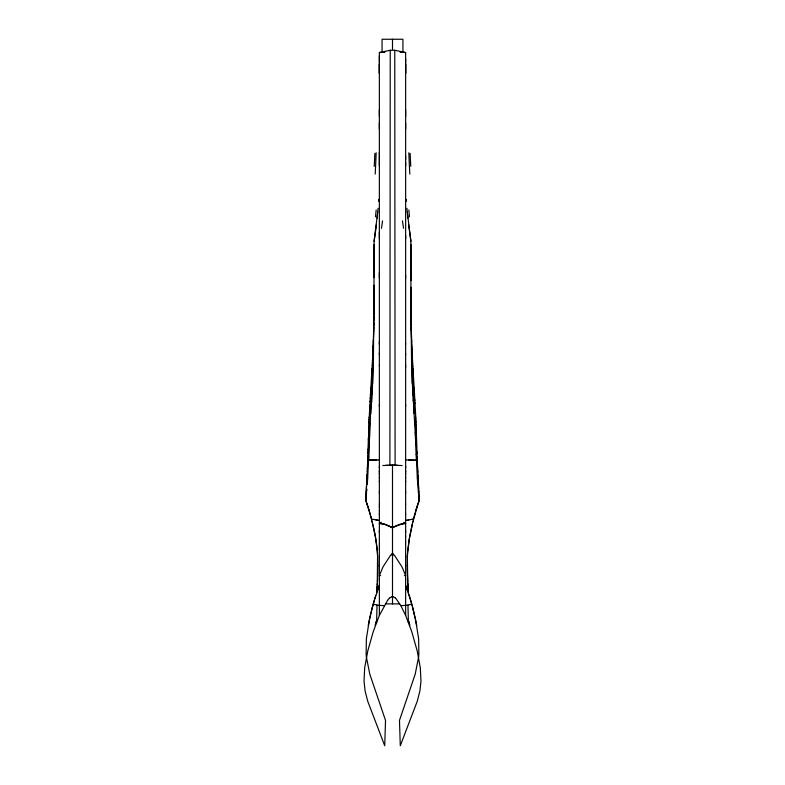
<?xml version="1.0" encoding="UTF-8"?>
<svg xmlns="http://www.w3.org/2000/svg" width="785" height="785" viewBox="0 0 785 785"><rect width="100%" height="100%" fill="white"/><g stroke="black" fill="none" stroke-linecap="round" stroke-linejoin="round"><path stroke-width="1.18" d="M368.538 437.431L368.518 460.452L368.538 437.431L368.518 437.932M374.092 267.283L373.405 363.357M374.092 277.615L374.102 241.181L374.887 236.118M379.361 165.841L379.361 152.516M379.361 62.25L379.361 55.804M385.356 725.556L384.719 745.75L367.733 701.26L365.064 690.8L364.034 681.007L364.672 667.878L367.782 650.971L373.228 631.729L379.361 615.44L379.361 579.428M379.361 565.838L379.361 579.615M379.361 543.956L379.361 531.779M379.361 531.416L379.361 514.381M379.361 504.235L379.361 491.292M379.361 491.41L379.361 481.028M379.361 473.806L379.361 481.902M379.361 471.236L379.361 467.36M379.361 406.228L379.361 404.648M379.361 354.692L379.361 352.956M379.361 344.262L379.361 341.72M379.361 238.718L379.361 231.909M379.361 129.093L379.361 122.862M379.361 116.455L379.361 109.88M399.643 725.556L400.281 745.75L417.267 701.26L419.936 690.8L420.966 681.007L420.328 667.878L417.218 650.971L411.772 631.729L405.639 615.44L405.639 579.428M405.639 579.615L405.639 578.741M405.639 565.887L405.639 565.2M405.639 556.83L405.639 556.231M405.639 543.897L405.639 565.386M405.639 532.338L405.639 530.817M405.639 514.381L405.639 531.416M405.639 514.617L405.639 513.459M405.639 491.292L405.639 504.235M405.639 481.028L405.639 491.41M405.639 478.075L405.639 477.221M405.639 474.218L405.639 472.953M405.639 472.089L405.639 470.774M405.639 467.791L405.639 466.506M405.639 365.771L405.639 364.927M405.639 466.938L405.639 52.556L394.767 50.26L390.233 50.26L379.361 52.556L379.361 278.224M405.639 513.655L405.639 504.029M405.639 493.186L405.639 492.293M405.639 481.902L405.639 473.806M405.639 473.365L405.639 471.628M405.639 404.648L405.639 406.228M410.898 269.775L410.898 244.41M374.082 289.125L374.082 287.555M374.092 285.23L374.062 297.132M374.043 301.479L374.072 294.856M389.9 465.162L390.233 50.26M374.023 305.934L374.043 302.156M374.043 302.235L374.052 300.38M394.767 50.26L395.1 465.162M373.994 309.594L374.013 307.161M374.013 307.298L374.023 305.62M373.964 312.459L373.984 310.526M373.984 311.037L374.003 308.927M373.954 313.676L373.905 317.67M373.945 314.343L373.974 312.077M373.886 319.632L373.915 316.826M373.876 319.907L373.817 323.763M373.876 320.045L373.896 318.376M373.778 325.706L373.827 322.929M375.328 624.448L375.308 625.508L375.456 624.634M373.797 324.431L373.699 329.249M373.719 328.601L373.748 327.149M373.66 331.142L373.699 328.837M373.513 604.175L377.026 605.058L376.594 622.22M373.631 332.075L373.67 330.279M373.552 334.567L373.591 333.144M373.631 331.721L373.375 340.18M373.503 336.686L373.532 335.764M373.405 363.406L372.325 388.869M385.366 725.105L385.523 720.394L369.794 674.168L366.202 656.044M368.106 450.06L368.597 435.704M373.326 341.573L373.405 339.64M367.988 453.406L368.145 449.049M368.43 440.473L368.518 437.961M368.587 436.038L368.744 431.603M367.871 456.841L368.047 451.807M368.734 431.936L368.813 429.689M373.277 342.966L373.385 340.239M367.733 460.353L367.91 455.585M368.783 430.602L368.97 425.391M373.228 344.35L373.317 342.024M368.94 426.108L369.078 422.634M367.763 459.451L367.262 471.805M368.518 460.452L368.675 456.801M373.169 345.724L373.258 343.81M369.068 422.87L369.117 421.623M367.566 464.543L367.596 463.758M369.117 421.78L369.323 416.776L369.323 442.034M373.061 348.471L373.16 346.234M373.12 347.098L373.199 345.322M369.185 420.093L369.215 419.259M367.468 466.928L367.37 469.342M373.003 349.845L373.13 346.842M368.518 460.56L367.694 477.908M368.656 457.164L369.647 435.587M369.284 417.6L369.411 414.794M373.012 349.649L372.885 352.573M372.944 351.209L373.071 348.246M369.401 415L369.549 411.762M367.282 471.392L365.692 500.153L366.33 501.811M369.078 447.313L369.117 446.557M369.185 445.036L369.254 443.535M369.5 412.841L369.627 410.162M367.144 474.287L366.988 477.614M372.747 355.301L372.885 352.445M369.588 410.918L369.725 408.082M372.826 353.839L372.59 383.747M407.346 555.78L407.709 581.852M369.686 409.014L369.872 405.276M366.919 478.958L366.781 481.676M369.833 406.012L370.098 400.988M372.492 360.374L372.61 358.176M366.752 482.363L366.634 484.433M369.627 435.92L370.284 423.929M372.355 362.964L372.473 360.747M372.463 360.992L372.502 360.187M372.188 391.421L372.355 388.232M370.069 401.616L370.265 398.005M372.218 365.31L372.355 362.847M366.556 486.043L366.399 488.78M372.021 394.472L372.218 390.783M377.291 581.852L377.585 554.544M370.235 398.495L370.471 394.453M370.648 391.568L372.227 365.182M370.245 424.597L370.893 387.427M370.412 395.512L370.677 390.93M366.34 489.703L366.183 492.499M371.315 406.561L372.041 393.962L372.041 368.391M367.694 477.937L367.341 483.413M370.863 413.96L371.344 405.904M377.104 584.982L377.202 583.402M366.124 493.441L365.692 500.153L370.991 517.148M376.898 588.201L377.006 586.581M407.395 554.926L409.073 540.119L412.508 523.31M376.682 591.507L376.79 589.839M376.545 593.617C378.723 570.145 378.694 546.213 372.492 523.31M407.503 553.317L407.209 570.096L408.455 593.617M367.331 483.55L367.243 484.747M418.866 655.141L418.631 638.764L415.53 619.375M378.664 201.323L378.821 199.361M407.543 552.709L407.592 552.11M366.899 489.143L366.85 489.712M407.641 551.502L409.544 537.372M366.811 490.134L366.762 490.772M378.076 208.241L377.703 212.372M377.732 212.087L374.102 241.181M366.654 491.91L366.605 492.43M418.798 656.044L415.206 674.168L399.477 720.394L399.634 725.105M377.536 214.128L377.134 218.112M366.379 494.648L366.32 495.198M376.417 224.5L375.014 235.245M366.075 497.307L365.967 498.151M365.928 498.446L365.751 499.76M369.47 619.375L366.369 638.764L366.134 655.141M375.956 621.798L375.623 623.653L375.917 622.005M368.253 625.498L371.07 612.388M409.652 536.803L412.243 524.409M369.656 618.501L372.267 607.698M412.449 523.536L413.028 521.132M412.724 522.378L418.611 501.968M371.344 611.279L372.031 608.611M413.715 518.306L413.852 517.757M414.009 517.148L414.264 516.147M414.343 515.873L414.608 514.852M372.119 608.257L372.679 606.167M372.345 607.394L372.512 606.776M414.637 514.724L414.951 513.557M372.61 606.403L372.787 605.775M372.738 605.941L372.924 605.255M372.816 605.647L373.415 603.508M373.12 604.548L374.602 599.455M415.128 512.909L415.461 511.722M373.542 603.057L374.445 599.966M415.677 510.986L415.952 510.024M416.011 509.838L416.315 508.808M374.592 599.485L375.112 597.768M374.916 598.425L379.361 585.237M416.374 508.602L416.658 507.699M375.23 597.395L375.73 595.786M416.707 507.542L417.041 506.482M417.1 506.305L417.414 505.363M417.463 505.226L419.308 500.153L417.404 463.955M377.624 590.065L378.046 588.858M378.694 587.052L379.135 585.845M418.67 501.811L419.082 500.732M419.141 500.594L419.18 498.22M379.361 615.44L387.623 600.309M387.741 600.162L389.409 598.042M390.665 555.083L383.031 566.839L379.361 575.591L380.637 575.621M393.795 527.078L392.5 527.922L391.205 527.078M394.041 526.931L402.715 523.723M396.867 525.45L392.127 527.667M397.132 525.332L399.948 524.321M379.361 523.075L381.422 522.28M411.487 604.175L407.955 605.058L408.406 622.22M400.134 524.272L405.639 523.438M412.988 519.111L413.558 518.963L412.832 519.15M412.39 519.258L408.21 520.033L408.74 519.955M383.286 52.203L384.984 51.849M407.896 605.068L405.747 605.363M402.882 523.703L405.197 523.467M379.361 52.556L384.856 51.8M408.014 520.062L406.993 520.19M407.072 520.18L406.394 520.249M405.639 605.372L400.899 605.657L395.591 598.042M405.904 520.298L405.56 520.327M397.102 465.289L388.889 465.23M388.81 465.24L387.24 465.328M386.917 465.348L387.584 465.309M386.976 465.348L385.955 465.397M385.631 465.417L386.377 465.377M385.003 465.446L385.769 465.407M383.767 465.505L384.562 465.466M383.963 465.485L382.844 465.544M400.841 605.667L405.639 615.44M404.363 575.621L405.639 575.591L401.969 566.839L394.335 555.083M378.959 459.951L370.294 460.069M376.702 459.99L368.538 460.059M390.243 465.142L394.757 465.142M385.356 603.891L399.643 603.891M415.589 460.069L406.041 459.951M408.543 459.99L416.482 460.452L416.462 437.431L416.482 437.932M384.1 605.657L379.361 605.372M402.155 465.544L401.037 465.485M379.42 523.448L384.866 524.272M400.438 465.466L400.929 465.495M399.231 465.407L399.997 465.446M398.024 465.348L398.731 465.387M397.76 465.328L396.808 465.269M379.803 523.467L382.118 523.703M395.444 465.191L396.111 465.23M379.489 520.337L377.811 520.161M379.253 605.363L377.104 605.068M377.467 520.121L376.937 520.053M377.085 520.072L376.545 520.004M400.144 51.8L405.639 52.556M376.064 519.925L375.73 519.876M382.285 523.723L383.247 523.889M375.583 519.856L371.442 518.963L371.03 517.305M400.016 51.849L401.714 52.203M383.826 524.017L391.872 527.5M385.052 524.321L387.868 525.332M403.578 522.28L405.639 523.075M388.133 525.45L388.673 525.705M388.948 525.832L390.959 526.931M405.639 585.237L409.054 595.138M406.09 586.444L406.306 587.052M366.713 502.861L367.125 504.019M406.954 588.858L407.376 590.065M367.213 504.284L367.498 505.089M407.582 590.673L407.788 591.272M367.586 505.363L367.9 506.305M367.959 506.482L368.293 507.542M408.975 594.893L411.782 604.214M409.27 595.786L410.084 598.425M368.685 508.808L368.989 509.838M410.398 599.455L411.458 603.057M369.048 510.024L369.323 510.986M411.605 603.567L412.184 605.647M369.627 512.036L369.971 513.272M412.076 605.255L416.747 625.498M370.049 513.557L370.314 514.558M412.488 606.776L412.655 607.394M412.89 608.306L412.733 607.698M412.969 608.611L413.656 611.279M370.736 516.147L371.285 518.306M413.695 611.456L415.343 618.501M371.442 518.963L372.276 522.378M371.972 521.132L372.551 523.536M372.757 524.409L375.348 536.803M409.083 622.005L409.397 623.761L409.044 621.798M375.456 537.372L375.554 537.951M375.662 538.53L377.251 550.295M409.544 624.634L409.691 625.508L409.672 624.448M410.908 280.657L410.898 241.181L408.583 224.5M410.898 241.181L407.268 212.087M419.288 500.025L418.415 492.578M407.866 218.112L407.464 214.128M418.395 492.43L417.306 477.937M407.297 212.372L406.924 208.241M377.3 550.893L377.359 551.502M406.179 199.361L406.336 201.323M377.408 552.11L377.546 553.935M408.21 589.839L408.318 591.507M408.102 588.201L407.798 583.402M418.935 494.383L419.053 496.297M414.274 390.106L412.812 365.928M414.215 389.174L414.863 400.379M413.302 399.977L415.216 432.957M418.709 490.635L418.817 492.499M414.715 423.929L414.794 425.274M413.008 394.973L413.332 400.468M417.306 477.908L416.482 460.56M412.674 363.465L412.832 366.291M418.444 486.043L418.601 488.78M412.812 391.421L413.038 395.473M414.833 399.8L415.029 403.431M412.527 360.747L412.674 363.514M412.851 392.058L412.439 384.395M415 402.842L415.412 410.918M412.253 355.301L412.537 360.992M418.219 481.676L418.366 484.433M415.206 432.633L415.324 434.929M415.304 434.596L415.461 437.696M412.537 386.318L412.576 386.956M418.111 479.635L417.885 474.945M415.608 440.591L415.451 437.539M412.478 385.033L411.595 363.406M415.451 411.762L415.589 414.794M415.353 409.819L415.5 412.841M412.174 353.839L411.929 348.246M412.243 355.242L412.115 352.573M415.599 440.414L415.814 445.036M415.785 444.29L416.236 454.643M415.559 414.215L415.883 421.78M417.669 470.156L417.777 472.629M411.988 349.649L412.046 351.052M417.561 467.732L417.6 468.537M411.939 348.471L411.831 345.93M416.217 454.289L416.482 460.452M415.883 421.623L416.03 425.391M417.434 464.543L417.237 459.451M411.772 344.35L411.88 347.098M416.021 425.234L416.168 429.277M417.129 456.536L417.267 460.353M411.703 342.623L411.772 344.409M416.256 431.603L416.364 434.654M416.158 428.787L416.266 431.936M416.953 451.807L417.129 456.841M411.634 340.837L411.723 342.966M416.325 433.644L417.012 453.406M411.615 340.239L411.585 339.346M411.674 341.573L411.536 337.383M411.536 337.844L411.448 334.567M411.468 335.764L411.497 336.686M411.595 363.357L410.938 311.351M411.448 334.852L411.301 328.837M411.389 333.007L411.418 333.929M411.32 330.21L411.34 331.142M411.262 327.374L411.311 329.563M411.281 328.601L411.203 324.431M411.173 322.929L411.222 325.706M411.193 324.254L411.124 320.182M411.144 321.536L411.163 322.429M411.085 316.826L411.124 320.045M411.104 318.327L411.065 315.256M411.065 315.678L410.987 307.161M411.036 312.93L411.055 314.343M411.006 310.075L411.016 311.037M410.957 302.156L410.987 307.298M410.967 302.981L410.928 294.856M410.938 298.074L410.938 296.661M410.918 289.135L410.938 296.534M410.938 311.203L410.908 267.283M410.908 287.182L410.918 290.666M405.639 59.042L405.639 62.25M405.639 155.94L405.639 159.296M405.639 162.603L405.639 165.841M405.639 275.466L405.639 278.224M405.639 343.379L405.639 344.262M405.639 353.829L405.639 354.692M405.639 366.615L405.639 367.459M405.639 536.106L405.639 541.797M379.361 272.64L379.361 466.938M379.361 364.927L379.361 365.771M379.361 506.109L379.361 510.809M379.361 545.928L379.361 549.117M415.677 416.776L415.677 442.034M414.107 387.427L414.107 413.518M413.42 376.162L413.42 401.969M412.959 368.391L412.959 393.962M412.41 358.519L412.41 383.747M412.38 358.019L412.38 383.227M405.639 109.88L405.639 116.455M405.639 122.862L405.639 129.093M405.639 235.353L405.639 238.718M405.639 467.36L405.639 471.236M405.639 531.779L405.639 536.695M405.639 541.552L405.639 543.956M405.639 565.759L405.639 578.839M402.931 52.458L402.931 39.25L382.069 39.25L382.069 52.458M392.5 39.25L392.5 49.249M392.5 464.975L392.5 596.453M392.5 596.836L392.5 603.891M379.361 466.506L379.361 467.791M379.361 470.774L379.361 472.089M379.361 472.953L379.361 474.218M379.361 477.221L379.361 478.075M379.361 513.459L379.361 514.617M379.361 530.817L379.361 532.338M379.361 543.897L379.361 546.036M379.361 556.83L379.361 548.735M379.361 565.2L379.361 565.887M379.361 471.628L379.361 473.365M379.361 492.293L379.361 493.186M379.361 504.029L379.361 506.835M379.361 510.711L379.361 513.655M379.361 556.761L379.361 565.386M374.102 244.41L374.102 269.775M371.58 376.162L371.58 401.969M409.819 174.103A647.87 38.259 -87 0 1 408.838 152.79M403.559 228.298A593.185 40.526 -85.9 0 1 402.46 220.889M410.761 166.381A767.799 42.743 -87.5 0 1 410.123 153.35M409.495 216.738A862.764 63.389 -84.9 0 1 408.838 209.968M392.068 596.482A40.251 5.75 0.8 0 1 395.277 598.042M389.723 598.042A40.251 5.75 -0.8 0 1 392.932 596.482M391.764 553.651A148.846 21.686 0.1 0 1 393.795 555.093M391.205 555.093A148.895 21.695 -0.1 0 1 393.236 553.651M405.835 73.299A415.883 7.909 -89.3 0 1 405.845 63.958M376.162 152.79A647.87 38.259 87 0 1 375.181 174.103M382.54 220.889A593.185 40.526 85.9 0 1 381.441 228.298M374.877 153.35A767.799 42.743 87.5 0 1 374.239 166.381M376.162 209.968A862.764 63.389 84.9 0 1 375.505 216.738M379.155 63.958A415.883 7.909 89.3 0 1 379.165 73.299"/></g></svg>
